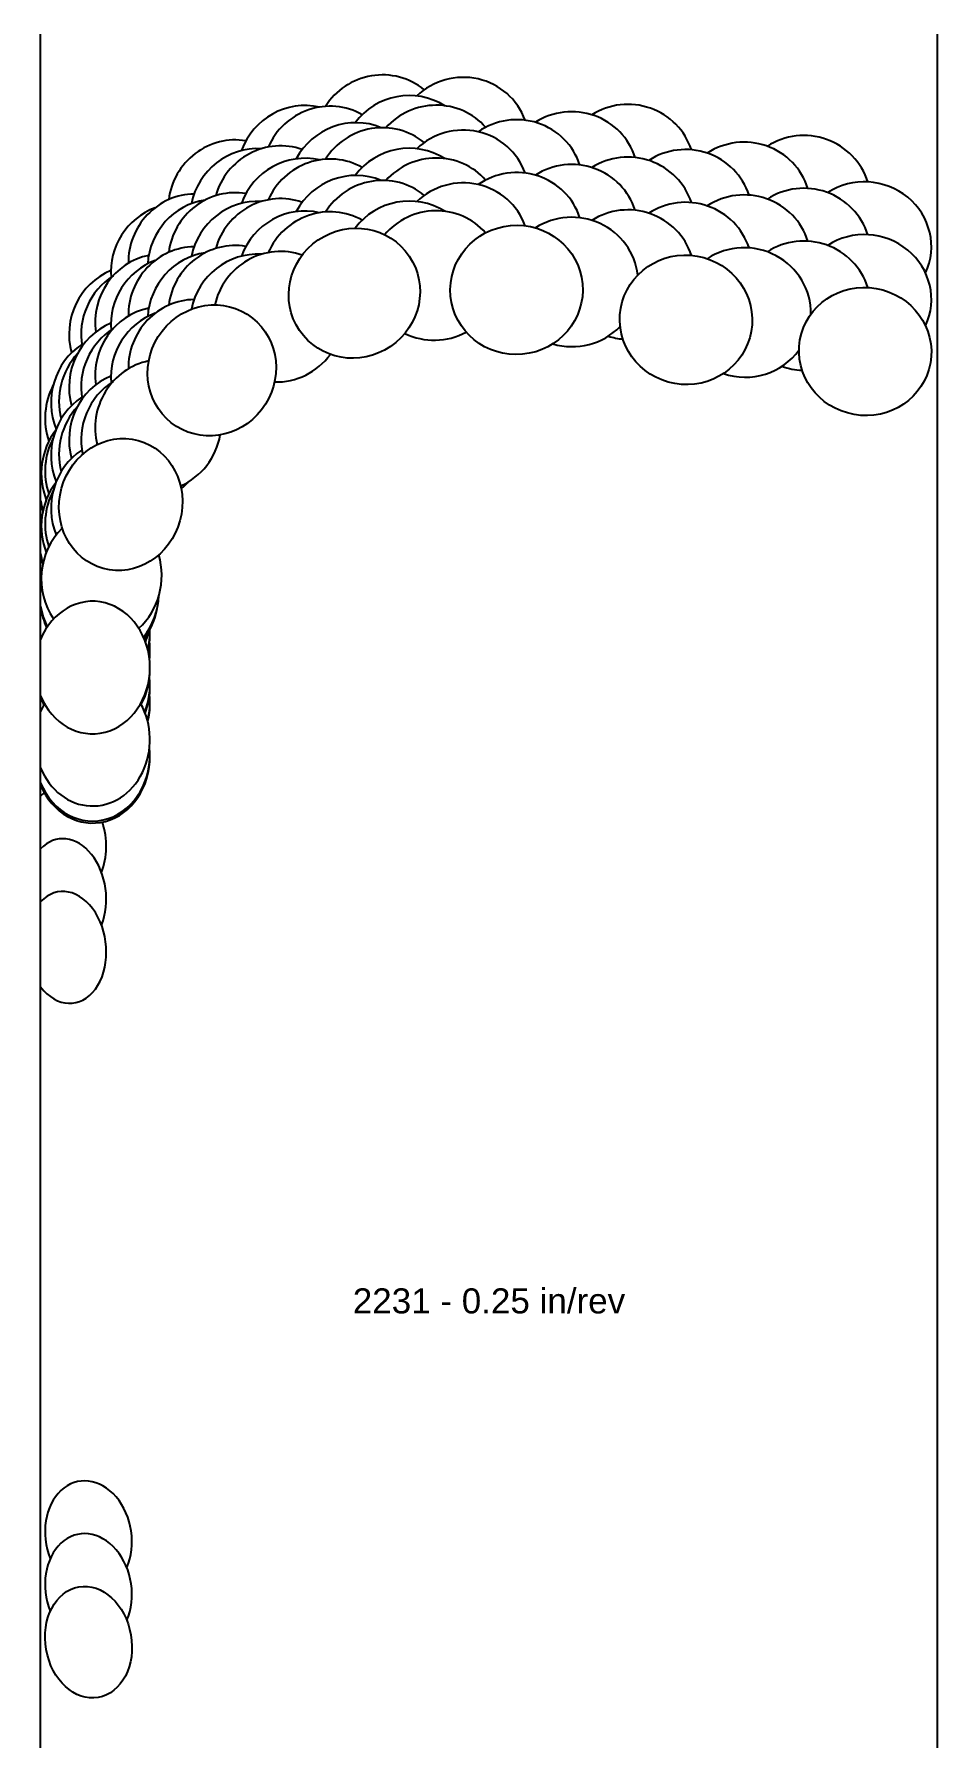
# Model space of a CAD drawing. Header units: inches. Extents: x -4.28 to 0, y -6.97 to 1.15.
import ezdxf
from ezdxf.enums import TextEntityAlignment as Align

# ---------------------------------------------------------------- set-up
doc = ezdxf.new("R2010")
doc.units = ezdxf.units.IN
doc.header["$MEASUREMENT"] = 0
for name, color, linetype, true_color in [('Blade_1', 30, 'Continuous', 0xff7f00), ('Blade_2', 7, 'Continuous', 0xcccc00), ('Blade_3', 7, 'Continuous', 0x00cc00), ('Blade_4', 7, 'Continuous', 0x00cccc), ('Blade_5', 7, 'Continuous', 0x0066cc), ('Blade_6', 190, 'Continuous', 0x7f00ff)]:
    doc.layers.add(name, color=color, linetype=linetype, true_color=true_color)
doc.layers.add('Gage_Line', color=7, linetype='Continuous')
doc.styles.get("Standard").update_dxf_attribs({"font": 'arial.ttf'})

msp = doc.modelspace()

# ---------------------------------------------------------------- linework, layer by layer
at = {"layer": 'Blade_1'}
for centre, major_axis, ratio, start_param, end_param in [((-2.763, 0.4227), (0.2601, 0.176), 0.971653, 0.567296, 2.073879), ((-1.9945, 0.4384), (0.3126, 0.0291), 0.975382, 6.492261, 8.380113), ((-1.1914, 0.2966), (0.3092, -0.0545), 0.976296, 6.762863, 8.621155), ((-2.763, 0.1727), (0.2601, 0.176), 0.971653, 0.567296, 2.073879), ((-1.9945, 0.1884), (0.3126, 0.0291), 0.975382, 6.492261, 8.380113), ((-0.3421, 0.1468), (0.3092, -0.0545), 0.965926, 6.027549, 8.623983), ((-3.4385, 0.0571), (0.1675, 0.2656), 0.956526, 0.687851, 2.097081), ((-1.1914, 0.0466), (0.3092, -0.0545), 0.976296, 6.762863, 8.621155), ((-0.3421, -0.1032), (0.3092, -0.0545), 0.965926, 6.027549, 8.623983), ((-3.4385, -0.1929), (0.1675, 0.2656), 0.956526, 0.687851, 2.097081), ((-3.8701, -0.5783), (0.0827, 0.3029), 0.926913, 1.061033, 2.125238), ((-3.8701, -0.8283), (0.0827, 0.3029), 0.926913, 1.061033, 2.125238), ((-4.0038, -1.8507), (0, 0.314), 0.866025, 2.009439, 7.415339), ((-4.0038, -1.6007), (0, 0.314), 0.866025, 4.302956, 4.418116), ((-4.1281, -2.6765), (-0.0324, 0.264), 0.707107, 6.693873, 6.8101), ((-4.1281, -2.6765), (-0.0324, 0.264), 0.707107, 4.047311, 4.987223), ((-4.1281, -2.9265), (-0.0324, 0.264), 0.707107, 4.047311, 6.8101), ((-4.1281, -3.1765), (-0.0324, 0.264), 0.707107, 2.27082, 6.8101), ((-4.0228, -5.9682), (-0.0462, 0.262), 0.766044, 3.991315, 8.122579), ((-4.0228, -6.2182), (-0.0462, 0.262), 0.766044, 3.991315, 8.122579)]:
    msp.add_ellipse(centre, major_axis=major_axis, ratio=ratio, start_param=start_param, end_param=end_param, dxfattribs=at)
for centre, major_axis, ratio in [((-2.763, -0.0773), (0.2601, 0.176), 0.971653), ((-1.9945, -0.0616), (0.3126, 0.0291), 0.975382), ((-1.1914, -0.2034), (0.3092, -0.0545), 0.976296), ((-0.3421, -0.3532), (0.3092, -0.0545), 0.965926), ((-3.4385, -0.4429), (0.1675, 0.2656), 0.956526), ((-3.8701, -1.0783), (0.0827, 0.3029), 0.926913), ((-4.0228, -6.4682), (-0.0462, 0.262), 0.766044)]:
    msp.add_ellipse(centre, major_axis=major_axis, ratio=ratio, dxfattribs=at)
at = {"layer": 'Blade_2'}
for centre, major_axis, ratio, start_param, end_param in [((-2.3796, 0.5067), (0.298, 0.0989), 0.973785, 6.674295, 8.386403), ((-3.1227, 0.3114), (0.211, 0.2325), 0.967313, 6.663538, 8.334513), ((-2.3796, 0.2567), (0.298, 0.0989), 0.973785, 6.674295, 8.386403), ((-3.1227, 0.0614), (0.211, 0.2325), 0.967313, 6.663538, 8.334513), ((-2.3796, 0.0067), (0.298, 0.0989), 0.973785, 6.674295, 8.415289), ((-3.6925, -0.2037), (0.1222, 0.2892), 0.944868, 6.854899, 8.419987), ((-3.1227, -0.1886), (0.211, 0.2325), 0.967313, 6.663538, 8.392716), ((-3.6925, -0.4537), (0.1222, 0.2892), 0.944868, 6.854899, 8.419987), ((-2.3796, 0.0067), (0.298, 0.0989), 0.973785, 3.921883, 4.886997), ((-3.6925, -0.7037), (0.1222, 0.2892), 0.944868, 6.854899, 8.529598), ((-3.1227, -0.1886), (0.211, 0.2325), 0.967313, 3.834282, 4.818788), ((-3.9613, -0.9233), (0.0422, 0.3112), 0.907155, 1.012163, 2.129359), ((-3.6925, -0.7037), (0.1222, 0.2892), 0.944868, 3.924768, 4.948122), ((-3.9613, -1.1733), (0.0422, 0.3112), 0.907155, 1.012163, 2.129359), ((-3.9613, -1.4233), (0.0422, 0.3112), 0.907155, 0.857118, 2.371005), ((-3.9613, -1.4233), (0.0422, 0.3112), 0.907155, 3.956557, 5.179634), ((-4.0038, -1.6928), (0, 0.314), 0.866025, 4.458276, 4.727199), ((-4.0038, -1.9428), (0, 0.314), 0.866025, 4.302956, 4.727199), ((-4.0038, -2.1928), (0, 0.314), 0.866025, 0.994656, 1.132154), ((-4.0038, -2.1928), (0, 0.314), 0.866025, 2.009439, 5.288529)]:
    msp.add_ellipse(centre, major_axis=major_axis, ratio=ratio, start_param=start_param, end_param=end_param, dxfattribs=at)
at = {"layer": 'Blade_3'}
for centre, major_axis, ratio, start_param, end_param in [((-2.5087, 0.5522), (0.2875, 0.1263), 0.973124, 0.57784, 2.097571), ((-1.732, 0.476), (0.3131, -0.0235), 0.976067, 6.656425, 8.510347), ((-0.9134, 0.3316), (0.3092, -0.0545), 0.976296, 6.751583, 8.624247), ((-3.2338, 0.2985), (0.1992, 0.2427), 0.962452, 0.606419, 2.081647), ((-2.5087, 0.3022), (0.2875, 0.1263), 0.973124, 0.57784, 2.097571), ((-1.732, 0.226), (0.3131, -0.0235), 0.976067, 6.656425, 8.510347), ((-3.2338, 0.0485), (0.1992, 0.2427), 0.962452, 0.606419, 2.081647), ((-2.5087, 0.0522), (0.2875, 0.1263), 0.973124, 0.57784, 2.097571), ((-0.9134, 0.0816), (0.3092, -0.0545), 0.976296, 6.751583, 8.624247), ((-1.732, -0.024), (0.3131, -0.0235), 0.976067, 6.466541, 8.510347), ((-3.2338, -0.2015), (0.1992, 0.2427), 0.962452, 0.606419, 2.081647), ((-0.9134, -0.1684), (0.3092, -0.0545), 0.976296, 6.433813, 8.624247), ((-3.7607, -0.2604), (0.1092, 0.2944), 0.939086, 0.8889, 2.127217), ((-1.732, -0.024), (0.3131, -0.0235), 0.976067, 4.492505, 5.601702), ((-3.7607, -0.5104), (0.1092, 0.2944), 0.939086, 0.8889, 2.127217), ((-0.9134, -0.1684), (0.3092, -0.0545), 0.976296, 4.555541, 5.846223), ((-3.7607, -0.7604), (0.1092, 0.2944), 0.939086, 0.8889, 2.165042), ((-3.9715, -0.9991), (0.0287, 0.3127), 0.900215, 1.437813, 1.494638), ((-3.7607, -0.7604), (0.1092, 0.2944), 0.939086, 4.156256, 4.302167), ((-3.9715, -0.9991), (0.0287, 0.3127), 0.900215, 1.850024, 2.006873), ((-3.9715, -1.2491), (0.0287, 0.3127), 0.900215, 1.437813, 1.494638), ((-3.9715, -1.2491), (0.0287, 0.3127), 0.900215, 1.850024, 2.006873), ((-3.9715, -1.4991), (0.0287, 0.3127), 0.900215, 1.437813, 1.494638), ((-3.9715, -1.4991), (0.0287, 0.3127), 0.900215, 4.074514, 4.762896), ((-3.9715, -1.4991), (0.0287, 0.3127), 0.900215, 1.850024, 2.183207), ((-4.0038, -1.7642), (0, 0.314), 0.866025, 4.574169, 4.826241), ((-4.0038, -2.0142), (0, 0.314), 0.866025, 4.423922, 4.826241), ((-4.0038, -2.2642), (0, 0.314), 0.866025, 2.009439, 4.826241)]:
    msp.add_ellipse(centre, major_axis=major_axis, ratio=ratio, start_param=start_param, end_param=end_param, dxfattribs=at)
at = {"layer": 'Blade_4'}
for centre, major_axis, ratio, start_param, end_param in [((-2.8866, 0.4998), (0.2437, 0.198), 0.970858, 6.642939, 8.344837), ((-2.8866, 0.2498), (0.2437, 0.198), 0.970858, 6.642939, 8.344837), ((-3.5308, 0.0817), (0.1476, 0.2772), 0.95576, 6.764085, 8.380051), ((-2.8866, -0.0002), (0.2437, 0.198), 0.970858, 6.642939, 8.344837), ((-3.5308, -0.1683), (0.1476, 0.2772), 0.95576, 6.764085, 8.380051), ((-3.5308, -0.4183), (0.1476, 0.2772), 0.95576, 6.764085, 8.380051), ((-3.9104, -0.586), (0.0692, 0.3063), 0.920507, 7.043429, 8.506054), ((-3.9104, -0.836), (0.0692, 0.3063), 0.920507, 7.043429, 8.506054), ((-3.9104, -1.086), (0.0692, 0.3063), 0.920507, 7.043429, 8.511367), ((-4.0038, -1.6101), (0, 0.314), 0.866025, 4.319217, 4.469065), ((-4.0038, -1.8601), (0, 0.314), 0.866025, 4.153998, 4.727359), ((-4.0038, -1.8601), (0, 0.314), 0.866025, 2.009439, 2.129188)]:
    msp.add_ellipse(centre, major_axis=major_axis, ratio=ratio, start_param=start_param, end_param=end_param, dxfattribs=at)
at = {"layer": 'Blade_5'}
for centre, major_axis, ratio, start_param, end_param in [((-2.2504, 0.639), (0.3045, 0.0766), 0.974391, 6.374755, 8.379233), ((-3.0067, 0.5033), (0.2295, 0.2143), 0.968145, 0.579121, 2.061142), ((-1.4643, 0.5107), (0.3092, -0.0545), 0.976296, 6.76457, 8.608793), ((-2.2504, 0.389), (0.3045, 0.0766), 0.974391, 6.374755, 8.379233), ((-0.6303, 0.3637), (0.3092, -0.0545), 0.97437, 6.748181, 8.617967), ((-3.0067, 0.2533), (0.2295, 0.2143), 0.968145, 0.579121, 2.061142), ((-1.4643, 0.2607), (0.3092, -0.0545), 0.976296, 6.76457, 8.608793), ((-2.2504, 0.139), (0.3045, 0.0766), 0.974391, 6.374755, 8.379233), ((-0.6303, 0.1137), (0.3092, -0.0545), 0.97437, 6.748181, 8.617967), ((-3.6157, 0.0352), (0.135, 0.2835), 0.950429, 0.772455, 2.11434), ((-3.0067, 0.0033), (0.2295, 0.2143), 0.968145, 0.579121, 2.061142), ((-1.4643, 0.0107), (0.3092, -0.0545), 0.976296, 6.76457, 8.608793), ((-0.6303, -0.1363), (0.3092, -0.0545), 0.97437, 6.748181, 8.617967), ((-3.6157, -0.2148), (0.135, 0.2835), 0.950429, 0.772455, 2.11434), ((-3.6157, -0.4648), (0.135, 0.2835), 0.950429, 0.772455, 2.11434), ((-1.4643, 0.0107), (0.3092, -0.0545), 0.976296, 4.574095, 4.800441), ((-0.6303, -0.1363), (0.3092, -0.0545), 0.97437, 4.536053, 4.848821), ((-3.9409, -0.6606), (0.0557, 0.309), 0.913928, 1.239171, 2.119802), ((-3.9409, -0.9106), (0.0557, 0.309), 0.913928, 1.239171, 2.119802), ((-3.9409, -1.1606), (0.0557, 0.309), 0.913928, 1.239171, 2.119802), ((-4.0038, -1.6835), (0, 0.314), 0.866025, 4.442944, 4.749537), ((-4.0038, -1.9335), (0, 0.314), 0.866025, 4.286755, 4.829581)]:
    msp.add_ellipse(centre, major_axis=major_axis, ratio=ratio, start_param=start_param, end_param=end_param, dxfattribs=at)
at = {"layer": 'Blade_6'}
for centre, major_axis, ratio, start_param, end_param in [((-2.6367, 0.6495), (0.2747, 0.1522), 0.972401, 6.645194, 8.367022), ((-3.3393, 0.3388), (0.1798, 0.2574), 0.961637, 6.706403, 8.357102), ((-2.6367, 0.3995), (0.2747, 0.1522), 0.972401, 6.645194, 8.367022), ((-3.3393, 0.0888), (0.1798, 0.2574), 0.961637, 6.706403, 8.357102), ((-2.6367, 0.1495), (0.2747, 0.1522), 0.972401, 6.645194, 8.367022), ((-3.3393, -0.1612), (0.1798, 0.2574), 0.961637, 6.706403, 8.357102), ((-3.8201, -0.2601), (0.096, 0.299), 0.93309, 6.949176, 8.470127), ((-3.8201, -0.5101), (0.096, 0.299), 0.93309, 6.949176, 8.470127), ((-3.8201, -0.7601), (0.096, 0.299), 0.93309, 6.949176, 8.470127), ((-3.9727, -1.0135), (0.0151, 0.3136), 0.893056, 1.776014, 1.935025), ((-3.9727, -1.2635), (0.0151, 0.3136), 0.893056, 1.776014, 1.935025), ((-3.9727, -1.5135), (0.0151, 0.3136), 0.893056, 1.776014, 2.106726), ((-3.9727, -1.5135), (0.0151, 0.3136), 0.893056, 4.061857, 4.562605), ((-4.0038, -1.7735), (0, 0.314), 0.866025, 4.589106, 4.727199), ((-4.0038, -2.0235), (0, 0.314), 0.866025, 4.439336, 4.727199), ((-4.0038, -2.2735), (0, 0.314), 0.866025, 2.009439, 4.727199)]:
    msp.add_ellipse(centre, major_axis=major_axis, ratio=ratio, start_param=start_param, end_param=end_param, dxfattribs=at)
at = {"layer": 'Gage_Line'}
for p, q in [((-4.25, -6.9682), (-4.25, 1.1495)), ((0, -6.9682), (0, 1.1495))]:
    msp.add_line(p, q, dxfattribs=at)

# ---------------------------------------------------------------- texts
msp.add_text('2231 - 0.25 in/rev', height=0.11875).set_placement((-2.125, -4.8512), align=Align.MIDDLE_CENTER)

doc.saveas('drawing.dxf')
